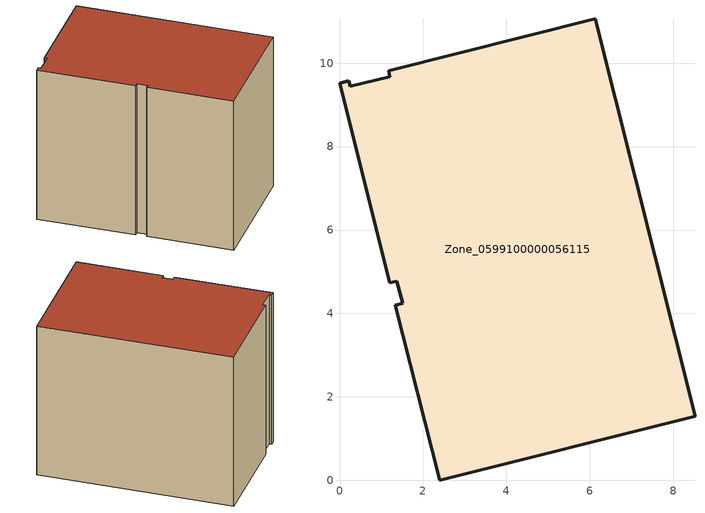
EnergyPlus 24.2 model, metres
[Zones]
Zone_0599100000056115
 floor ground (C_G): 0.26,9.44 1.2,9.67 1.18,9.82 6.13,11.07 8.52,1.54 2.4,0 1.34,4.2 1.51,4.25 1.37,4.78 1.21,4.74 0,9.52 0.22,9.58 z0
 wall outside (C_F): 8.52,1.54 6.13,11.07 1.18,9.82 1.2,9.67 0.26,9.44 0.22,9.58 0,9.52 1.21,4.74 1.37,4.78 1.51,4.25 1.34,4.2 2.4,0 8.52,1.54 z0:8.21
 roof outside (C_R): 1.18,9.82 1.2,9.67 0.26,9.44 0.22,9.58 0,9.52 1.21,4.74 1.37,4.78 1.51,4.25 1.34,4.2 2.4,0 8.52,1.54 6.13,11.07 z8.21
[BUILDING]
Pand.0599100000056115: North Axis=0; Terrain=City; Loads Convergence Tolerance Value=0.04; Temperature Convergence Tolerance Value=0.4; Solar Distribution=FullExterior; Maximum Number of Warmup Days=25; Minimum Number of Warmup Days=1
[Site:Location]
Rotterdam.The.Hague.AP_ZH_NLD Design_Conditions: Latitude=51.96; Longitude=4.45; Time Zone=1; Elevation=-4.5
[SITE:GROUNDTEMPERATURE:BUILDINGSURFACE]
18, 18, 18, 18, 18, 18, 18, 18, 18, 18, 18, 18
[MATERIAL] Thermal Absorptance=0.9; Solar Absorptance=0.7; Visible Absorptance=0.7
Name | Roughness | Thickness | Conductivity | Density | Specific Heat
G.TC.1965-1974 | MediumSmooth | 0.15 | 0.882353 | 540 | 1210
F.TC.1965-1974 | Rough | 0.3 | 0.697674 | 1920 | 840
R.TC.1965-1974 | MediumRough | 0.2 | 0.232558 | 1500 | 1000
[CONSTRUCTION]
C_G: G.TC.1965-1974
C_F: F.TC.1965-1974
C_R: R.TC.1965-1974
[ZONE]
Zone_0599100000056115: Type=1; Multiplier=1; Ceiling Height=Autocalculate; Volume=Autocalculate; Floor Area=autocalculate; Part of Total Floor Area=Yes
[ZONEINFILTRATION:DESIGNFLOWRATE]
Infil_Zone_0599100000056115: Zone or ZoneList or Space or SpaceList=Zone_0599100000056115; Schedule=AlwaysOn; Design Flow Rate Calculation Method=Flow/Area; Flow Rate per Floor Area=0.003; Constant Term Coefficient=1; Temperature Term Coefficient=0; Velocity Term Coefficient=0; Velocity Squared Term Coefficient=0
[HVACTEMPLATE:ZONE:IDEALLOADSAIRSYSTEM]
Zone_0599100000056115: Maximum Heating Supply Air Temperature=50; Minimum Cooling Supply Air Temperature=13; Maximum Heating Supply Air Humidity Ratio=0.0156; Minimum Cooling Supply Air Humidity Ratio=0.0077; Heating Limit=NoLimit; Cooling Limit=NoLimit; Dehumidification Control Type=ConstantSensibleHeatRatio; Cooling Sensible Heat Ratio=0.7; Dehumidification Setpoint=60; Humidification Control Type=None; Humidification Setpoint=30; Outdoor Air Method=None; Outdoor Air Flow Rate per Person=0.00944; Outdoor Air Flow Rate per Zone Floor Area=0; Outdoor Air Flow Rate per Zone=0; Demand Controlled Ventilation Type=None; Outdoor Air Economizer Type=NoEconomizer; Heat Recovery Type=None; Sensible Heat Recovery Effectiveness=0.7; Latent Heat Recovery Effectiveness=0.65
[ZONECONTROL:THERMOSTAT]
ThermostatControl_Zone_0599100000056115: Zone or ZoneList=Zone_0599100000056115; Control Type Schedule=DualSetpointControlType; Control 1=Thermostat_Zone_0599100000056115; Temperature Difference Between Cutout And Setpoint=0
[THERMOSTATSETPOINT:DUALSETPOINT]
Thermostat_Zone_0599100000056115: Heating Setpoint Temperature Schedule=HeatingSetpoint_Zone_0599100000056115; Cooling Setpoint Temperature Schedule=CoolingSetpoint_Zone_0599100000056115
[SCHEDULE:COMPACT]
HeatingSetpoint_Zone_0599100000056115: Through: 12/31, For: AllDays, Until: 24:00, 21
CoolingSetpoint_Zone_0599100000056115: Through: 12/31, For: AllDays, Until: 24:00, 24
DualSetpointControlType: Through: 12/31, For: AllDays, Until: 24:00, 4
AlwaysOn: Through: 12/31, For: AllDays, Until: 24:00, 1
